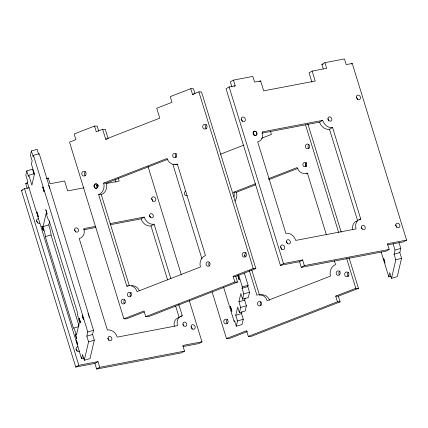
<?xml version="1.0" encoding="UTF-8"?>
<svg xmlns="http://www.w3.org/2000/svg" width="428" height="428" viewBox="0 0 428 428"><rect width="100%" height="100%" fill="white"/><g stroke="black" fill="none" stroke-linecap="round" stroke-linejoin="round"><path stroke-width="0.64" d="M42.056 226.273L42.185 226.187M43.319 230.039L43.191 230.125M34.058 174.266L32.507 169.231L26.766 170.906L25.787 175.122L27.531 180.787L27.226 182.103L81.571 358.76L84.123 358.017M38.686 154.353L37.14 149.313L31.399 150.988L30.415 155.23L32.154 160.896L31.421 164.058L34.47 173.977L31.87 185.174L28.815 175.255L34.556 173.581M28.815 175.255L28.51 176.571L26.766 170.906M81.571 358.76L82.54 354.598L84.284 360.264L90.019 358.589L94.31 340.148L92.566 334.482L93.534 330.32L39.189 153.663L33.448 155.337L33.143 156.659L31.399 150.988M43.057 226.578L46.106 213.46A9.004 0.808 73.7 0 0 49.086 220.377L77.243 311.894A9.004 0.808 73.7 0 0 79.49 321.974L76.441 335.092A9.004 0.808 73.7 0 0 73.456 328.174L45.304 236.657A9.004 0.808 73.7 0 0 43.057 226.578L48.792 224.898L49.52 221.779M84.284 360.264L88.569 341.822L86.825 336.157L87.794 331.994L33.448 155.337M241.954 311.712L241.515 313.617L243.259 319.283L242.034 324.552L236.293 326.227L237.519 320.957L235.775 315.292L237.69 307.047L239.434 312.718L245.174 311.038L246.4 305.769L244.656 300.103L245.1 298.204M239.434 312.718L240.659 307.448L238.915 301.783L240.836 293.538L242.574 299.204L248.315 297.53L249.54 292.26L247.796 286.594L248.101 285.273L244.377 273.16M242.574 299.204L243.799 293.934L242.061 288.269L242.366 286.953L238.637 274.835M390.727 276.274L388.811 276.836L389.78 272.673L391.524 278.339L397.264 276.665L401.55 258.223L399.805 252.552L400.774 248.39L399.008 242.655M391.524 278.339L395.814 259.898L394.07 254.232L395.039 250.07L393.075 243.693M27.264 188.609L25.717 183.569L27.772 182.403M94.893 363.393L96.637 369.064L99.719 367.31L97.975 361.644L94.893 363.393L75.745 367.047L21.4 190.39L24.482 188.641L29.329 187.715M47.278 178.679L48.305 178.096L50.049 183.762L64.591 180.991L67.645 190.904L83.942 187.796M387.565 244.902L403.518 241.857L406.6 240.103L352.255 63.446L346.193 64.607L344.449 58.936L324.943 62.659L326.687 68.325L312.14 71.102L315.19 81.02L263.691 90.843L260.641 80.929L254.58 82.085L252.836 76.419L233.447 80.116L230.366 81.871L231.917 86.905M233.447 80.116L235.191 85.787L229.13 86.943L226.048 88.692L280.399 265.349L299.541 261.695L302.623 259.946L304.367 265.611L301.285 267.361L299.541 261.695M234.164 86.37L235.191 85.787M259.614 81.513L260.641 80.929M323.215 68.817L321.861 64.409L324.943 62.659M312.14 71.102L309.059 72.851L311.921 82.149M351.228 64.034L352.255 63.446M110.296 224.721L141.128 218.842L144.209 217.092A9.004 7.265 60.4 0 0 154.096 224.202L170.911 278.858M261.877 133.151L319.604 122.135L322.685 120.386A9.004 7.265 60.4 0 0 332.572 127.496L360.724 219.013A9.004 7.265 60.4 0 0 356.069 228.9L295.721 240.413A9.004 7.265 60.4 0 0 285.834 233.303L257.677 141.786A9.004 7.265 60.4 0 0 262.337 131.899L322.685 120.386M141.128 218.842A9.004 7.265 60.4 0 0 151.014 225.952L154.096 224.202M319.604 122.135A9.004 7.265 60.4 0 0 329.49 129.245L332.572 127.496M75.745 367.047L78.827 365.298L97.975 361.644M180.707 316.592L182.248 315.72L178.733 304.281M359.183 219.885L360.724 219.013M280.399 265.349L283.48 263.6L302.623 259.946M189.197 300.354L201.952 341.806L182.804 345.46L184.548 351.126L181.467 352.875L96.637 369.064M201.952 341.806L198.87 343.556L182.911 346.6M406.6 240.103L387.452 243.757L389.196 249.422L386.115 251.177L301.285 267.361M98.729 131.182L97.177 126.148L94.518 126.073L74.151 133.985L75.895 139.651L69.529 142.128L123.874 318.785L126.533 318.855L144.209 311.991M194.97 93.786L193.424 88.746L190.765 88.676L170.274 96.637L172.013 102.303L156.734 108.241L159.788 118.155L105.679 139.18L102.629 129.267L96.263 131.738L94.518 126.073M190.765 88.676L192.509 94.342L198.876 91.865L201.529 91.94L255.88 268.597L235.764 276.413L233.105 276.338L234.849 282.004L237.508 282.079L235.764 276.413M103.656 183.104L167.059 158.472A9.004 8.073 -88.4 0 0 177.31 164.004L205.467 255.521A9.004 8.073 -88.4 0 0 200.443 266.986L137.04 291.623A9.004 8.073 -88.4 0 0 126.79 286.091L98.633 194.574A9.004 8.073 -88.4 0 0 103.656 183.104L106.315 183.179L167.851 159.269M220.42 154.235L244.051 145.049M261.465 138.287L271.416 134.419L270.464 131.321M234.03 196.843A9.004 8.073 -88.4 0 0 233.747 192.193L255.505 183.74M268.554 178.669L297.15 167.562A9.004 8.073 -88.4 0 0 307.4 173.094L326.366 234.737M233.747 192.193L236.406 192.268L255.677 184.784M268.725 179.712L297.942 168.359M123.874 318.785L143.99 310.969L145.734 316.634L148.393 316.709L237.508 282.079M233.105 276.338L253.221 268.522L255.88 268.597M145.734 316.634L234.849 282.004M212.144 291.998L226.471 338.553L246.582 330.742L248.326 336.408L250.985 336.483L340.1 301.852L338.355 296.187L335.696 296.112L337.441 301.777L340.1 301.852M335.696 296.112L355.812 288.295L358.471 288.37L349.055 257.758M247.411 331.523L229.124 338.628L226.471 338.553M338.355 296.187L358.471 288.37M248.326 336.408L337.441 301.777M45.304 236.657L51.039 234.983A9.004 0.808 73.7 0 0 48.792 224.898M74.092 327.987L78.559 326.682M87.794 331.994L93.534 330.32M242.366 286.953L248.101 285.273M242.061 288.269L247.796 286.594M86.825 336.157L92.566 334.482M243.799 293.934L249.54 292.26M395.039 250.07L400.774 248.39M88.569 341.822L94.31 340.148M394.07 254.232L399.805 252.552M238.915 301.783L244.656 300.103M395.814 259.898L401.55 258.223M240.659 307.448L246.4 305.769M235.775 315.292L241.515 313.617M237.519 320.957L243.259 319.283M321.861 64.409L323.161 64.163M46.352 178.471L48.305 178.096M25.717 183.569L27.018 183.323M21.4 190.39L22.614 190.16M96.327 185.431L98.285 185.056M106.107 183.564L119.145 181.076L118.192 177.978M95.669 226.353L83.861 228.606A9.004 7.265 60.4 0 1 79.207 238.492L107.358 330.009A9.004 7.265 60.4 0 1 117.245 337.12L177.593 325.606A9.004 7.265 60.4 0 1 182.248 315.72M110.098 223.598L144.209 217.092M83.401 229.857L95.867 227.477M304.367 265.611L389.196 249.422M99.719 367.31L184.548 351.126M192.509 94.342L193.836 94.379M102.629 129.267L105.288 129.336L108.145 138.635M105.679 139.18L107.011 139.218M98.633 194.574L101.292 194.649A9.004 8.073 -88.4 0 0 106.315 183.179M126.79 286.091L128.116 286.129M87.927 313.478L88.125 313.788M48.541 185.388L48.771 185.806M42.169 226.118L42.302 226.433M43.073 229.879L43.207 230.194M238.022 275.348L239.161 279.81L237.775 275.504M42.292 226.375L43.212 229.381M42.928 229.515L43.084 229.938M42.763 229.055L42.934 229.563M48.931 186.217L49.295 187.304M88.457 314.639L88.639 315.195M42.597 228.541L42.768 229.087M381.161 251.964L388.811 276.836M329.49 129.245L357.642 220.762A9.004 7.265 60.4 0 0 352.709 229.531M307.85 123.831L341.207 232.249M305.587 125.035L338.746 232.811M346.594 258.325L355.812 288.295M334.38 260.796L335.557 264.606A9.004 8.073 -88.4 0 0 330.534 276.076L267.131 300.707A9.004 8.073 -88.4 0 0 256.88 295.176L249.256 270.394M229.13 86.943L283.48 263.6M198.876 91.865L253.221 268.522M251.718 269.833L259.534 295.25M244.559 255.142L244.955 256.409M236.293 326.227L234.549 320.561L234.244 321.877L223.651 287.439M172.907 164.448L201.941 258.838M147.997 166.422L181.349 274.84M151.014 225.952L167.632 279.971M175.651 306.031L179.166 317.469A9.004 7.265 60.4 0 0 174.233 326.238M115.111 179.728L115.876 182.21M101.292 194.649L129.251 285.53M51.039 234.983L78.998 325.863M24.482 188.641L78.827 365.298M42.431 227.99L42.597 228.552M88.821 315.794L88.981 316.388M42.436 227.996L42.158 226.936M49.471 187.903L49.627 188.491M43.196 229.338L43.298 229.799M42.078 226.514L42.179 226.974M89.222 317.421L89.281 317.785M43.276 229.745L43.34 230.109M42.03 226.209L42.094 226.573M187.255 195.666A2.402 2.151 -88.4 0 1 184.5 194.253A2.402 2.151 -88.4 0 1 185.784 191.166M306.116 166.369A2.252 2.017 -88.4 0 1 306.32 162.806M339.5 274.888A2.252 2.017 -88.4 0 1 340.174 271.058M260.823 305.458A2.252 2.017 -88.4 0 1 261.026 301.89M308.706 148.318A2.402 2.151 -88.4 0 1 308.92 144.514M227.503 323.67A2.402 2.151 -88.4 0 1 227.519 319.513M348.339 276.467A2.402 2.151 -88.4 0 1 348.462 272.31M236.406 192.268A9.004 8.073 -88.4 0 1 234.849 201.112M260.037 295.079A9.004 8.073 -88.4 0 1 269.603 300.237M307.994 173.645A9.004 8.073 -88.4 0 1 306.411 173.602M306.164 166.315A2.172 1.947 -88.4 0 1 306.357 162.87M253.189 133.723A2.172 1.755 60.4 0 1 253.841 135.243M327.698 119A2.252 1.819 60.4 0 1 328.8 120.964M361.505 227.899A2.252 1.819 60.4 0 1 362.077 228.916M286.188 241.804A2.252 1.819 60.4 0 1 287.29 243.767M395.52 225.256A2.402 1.937 60.4 0 1 396.815 227.273M280.763 247.373A2.402 1.937 60.4 0 1 281.656 249.594M356.283 97.274A2.402 1.937 60.4 0 1 357.428 99.382M241.125 119.214A2.402 1.937 60.4 0 1 242.302 121.306M79.56 351.008A2.402 1.937 60.4 0 1 76.195 349.628A2.402 1.937 60.4 0 1 78.067 346.867M39.884 223.106A2.402 1.937 60.4 0 1 36.755 221.442A2.402 1.937 60.4 0 1 38.467 218.74M149.645 216.092A2.252 1.819 60.4 0 1 150.217 217.108M74.756 230.382A2.252 1.819 60.4 0 1 75.435 231.96M183.029 324.606A2.252 1.819 60.4 0 1 183.708 326.184M107.717 338.511A2.252 1.819 60.4 0 1 108.819 340.474M151.598 198.95A2.402 1.937 60.4 0 1 152.748 201.625M36.439 220.891A2.402 1.937 60.4 0 1 37.648 222.967M76.018 349.12A2.402 1.937 60.4 0 1 77.067 351.276M191.139 327.019A2.402 1.937 60.4 0 1 192.135 329.196M149.602 216.135A2.172 1.755 60.4 0 1 150.153 217.119M97.397 187.796A2.172 1.947 -88.4 0 1 97.589 184.35M176.026 157.285A2.252 2.017 -88.4 0 1 176.229 153.716M209.848 266.12A2.252 2.017 -88.4 0 1 209.613 262.23M130.733 296.369A2.252 2.017 -88.4 0 1 131.407 292.538M245.645 256.752A2.402 2.151 -88.4 0 1 246.095 252.622M124.698 303.613A2.402 2.151 -88.4 0 1 124.564 299.803M206.547 128.865A2.402 2.151 -88.4 0 1 206.36 124.714M85.172 175.539A2.402 2.151 -88.4 0 1 85.386 171.735M131.514 285.685A9.004 8.073 -88.4 0 1 139.293 290.612M177.904 164.555A9.004 8.073 -88.4 0 1 174.779 164.127M36.926 212.117L38.274 216.686L36.926 212.117M45.817 209.752L47.08 214.032L45.817 209.752M75.419 334.546L76.676 338.826L75.419 334.546M79.201 318.266L80.464 322.546L79.201 318.266M230.424 306.389L231.853 311.236L230.424 306.389M42.747 187.084L44.089 191.653L42.747 187.084M383.59 258.266L384.965 262.851L383.59 258.266M76.307 340.003L77.65 344.615L76.307 340.003M82.187 315.152L83.519 319.764L82.187 315.152M306.255 166.011A2.172 1.947 -88.4 0 0 305.164 162.458A2.172 1.947 -88.4 0 0 302.944 165.31A2.172 1.947 -88.4 0 0 306.255 166.011M261.016 305.148A2.252 2.017 -88.4 0 0 259.882 301.467A2.252 2.017 -88.4 0 0 257.586 304.42A2.252 2.017 -88.4 0 0 261.016 305.148M339.693 274.578A2.252 2.017 -88.4 0 0 338.559 270.897A2.252 2.017 -88.4 0 0 336.264 273.85A2.252 2.017 -88.4 0 0 339.693 274.578M227.445 323.21A2.402 2.151 -88.4 0 0 226.498 319.197A2.402 2.151 -88.4 0 0 223.849 322.14A2.402 2.151 -88.4 0 0 227.445 323.21M348.643 275.605A2.402 2.151 -88.4 0 0 346.889 271.946A2.402 2.151 -88.4 0 0 344.92 275.488A2.402 2.151 -88.4 0 0 348.643 275.605M309.086 147.992A2.402 2.151 -88.4 0 0 307.876 144.065A2.402 2.151 -88.4 0 0 305.426 147.216A2.402 2.151 -88.4 0 0 309.086 147.992M253.141 133.071A2.252 1.819 60.4 0 0 256.163 135.248A2.252 1.819 60.4 0 0 255.885 131.54A2.252 1.819 60.4 0 0 253.141 133.071M328.03 118.781A2.252 1.819 60.4 0 0 331.058 120.958A2.252 1.819 60.4 0 0 330.78 117.251A2.252 1.819 60.4 0 0 328.03 118.781M286.525 241.585A2.252 1.819 60.4 0 0 289.547 243.767A2.252 1.819 60.4 0 0 289.269 240.055A2.252 1.819 60.4 0 0 286.525 241.585M361.414 227.295A2.252 1.819 60.4 0 0 364.442 229.478A2.252 1.819 60.4 0 0 364.164 225.765A2.252 1.819 60.4 0 0 361.414 227.295M241.274 119.096A2.402 1.937 60.4 0 0 244.506 121.424A2.402 1.937 60.4 0 0 244.206 117.465A2.402 1.937 60.4 0 0 241.274 119.096M356.396 97.086A2.402 1.937 60.4 0 0 359.595 99.473A2.402 1.937 60.4 0 0 359.365 95.524A2.402 1.937 60.4 0 0 356.396 97.086M395.814 224.807A2.402 1.937 60.4 0 0 398.698 227.696A2.402 1.937 60.4 0 0 399.073 223.881A2.402 1.937 60.4 0 0 395.814 224.807M280.629 246.662A2.402 1.937 60.4 0 0 283.571 249.471A2.402 1.937 60.4 0 0 283.844 245.624A2.402 1.937 60.4 0 0 280.629 246.662M253.205 133.081A2.172 1.755 60.4 0 0 256.126 135.184A2.172 1.755 60.4 0 0 255.858 131.599A2.172 1.755 60.4 0 0 253.205 133.081M149.623 215.493A2.172 1.755 60.4 0 0 152.545 217.601A2.172 1.755 60.4 0 0 152.277 214.016A2.172 1.755 60.4 0 0 149.623 215.493M74.665 229.777A2.252 1.819 60.4 0 0 77.693 231.955A2.252 1.819 60.4 0 0 77.415 228.247A2.252 1.819 60.4 0 0 74.665 229.777M108.049 338.291A2.252 1.819 60.4 0 0 111.077 340.469A2.252 1.819 60.4 0 0 110.799 336.761A2.252 1.819 60.4 0 0 108.049 338.291M182.938 324.001A2.252 1.819 60.4 0 0 185.966 326.179A2.252 1.819 60.4 0 0 185.688 322.471A2.252 1.819 60.4 0 0 182.938 324.001M191.097 326.527A2.402 1.937 60.4 0 0 194.157 329.164A2.402 1.937 60.4 0 0 194.221 325.269A2.402 1.937 60.4 0 0 191.097 326.527M151.747 198.833A2.402 1.937 60.4 0 0 154.979 201.155A2.402 1.937 60.4 0 0 154.679 197.196A2.402 1.937 60.4 0 0 151.747 198.833M97.541 187.544A2.252 2.017 -88.4 0 0 96.407 183.863A2.252 2.017 -88.4 0 0 94.112 186.817A2.252 2.017 -88.4 0 0 97.541 187.544M176.218 156.974A2.252 2.017 -88.4 0 0 175.084 153.294A2.252 2.017 -88.4 0 0 172.789 156.247A2.252 2.017 -88.4 0 0 176.218 156.974M130.925 296.058A2.252 2.017 -88.4 0 0 129.791 292.377A2.252 2.017 -88.4 0 0 127.496 295.331A2.252 2.017 -88.4 0 0 130.925 296.058M209.602 265.488A2.252 2.017 -88.4 0 0 208.468 261.808A2.252 2.017 -88.4 0 0 206.168 264.761A2.252 2.017 -88.4 0 0 209.602 265.488M85.552 175.213A2.402 2.151 -88.4 0 0 84.343 171.286A2.402 2.151 -88.4 0 0 81.892 174.437A2.402 2.151 -88.4 0 0 85.552 175.213M206.467 128.25A2.402 2.151 -88.4 0 0 205.328 124.297A2.402 2.151 -88.4 0 0 202.824 127.4A2.402 2.151 -88.4 0 0 206.467 128.25M246.004 256.179A2.402 2.151 -88.4 0 0 244.538 252.365A2.402 2.151 -88.4 0 0 242.302 255.703A2.402 2.151 -88.4 0 0 246.004 256.179M125.04 302.938A2.402 2.151 -88.4 0 0 123.483 299.177A2.402 2.151 -88.4 0 0 121.327 302.585A2.402 2.151 -88.4 0 0 125.04 302.938M97.488 187.491A2.172 1.947 -88.4 0 0 96.396 183.938A2.172 1.947 -88.4 0 0 94.176 186.79A2.172 1.947 -88.4 0 0 97.488 187.491"/></g></svg>
